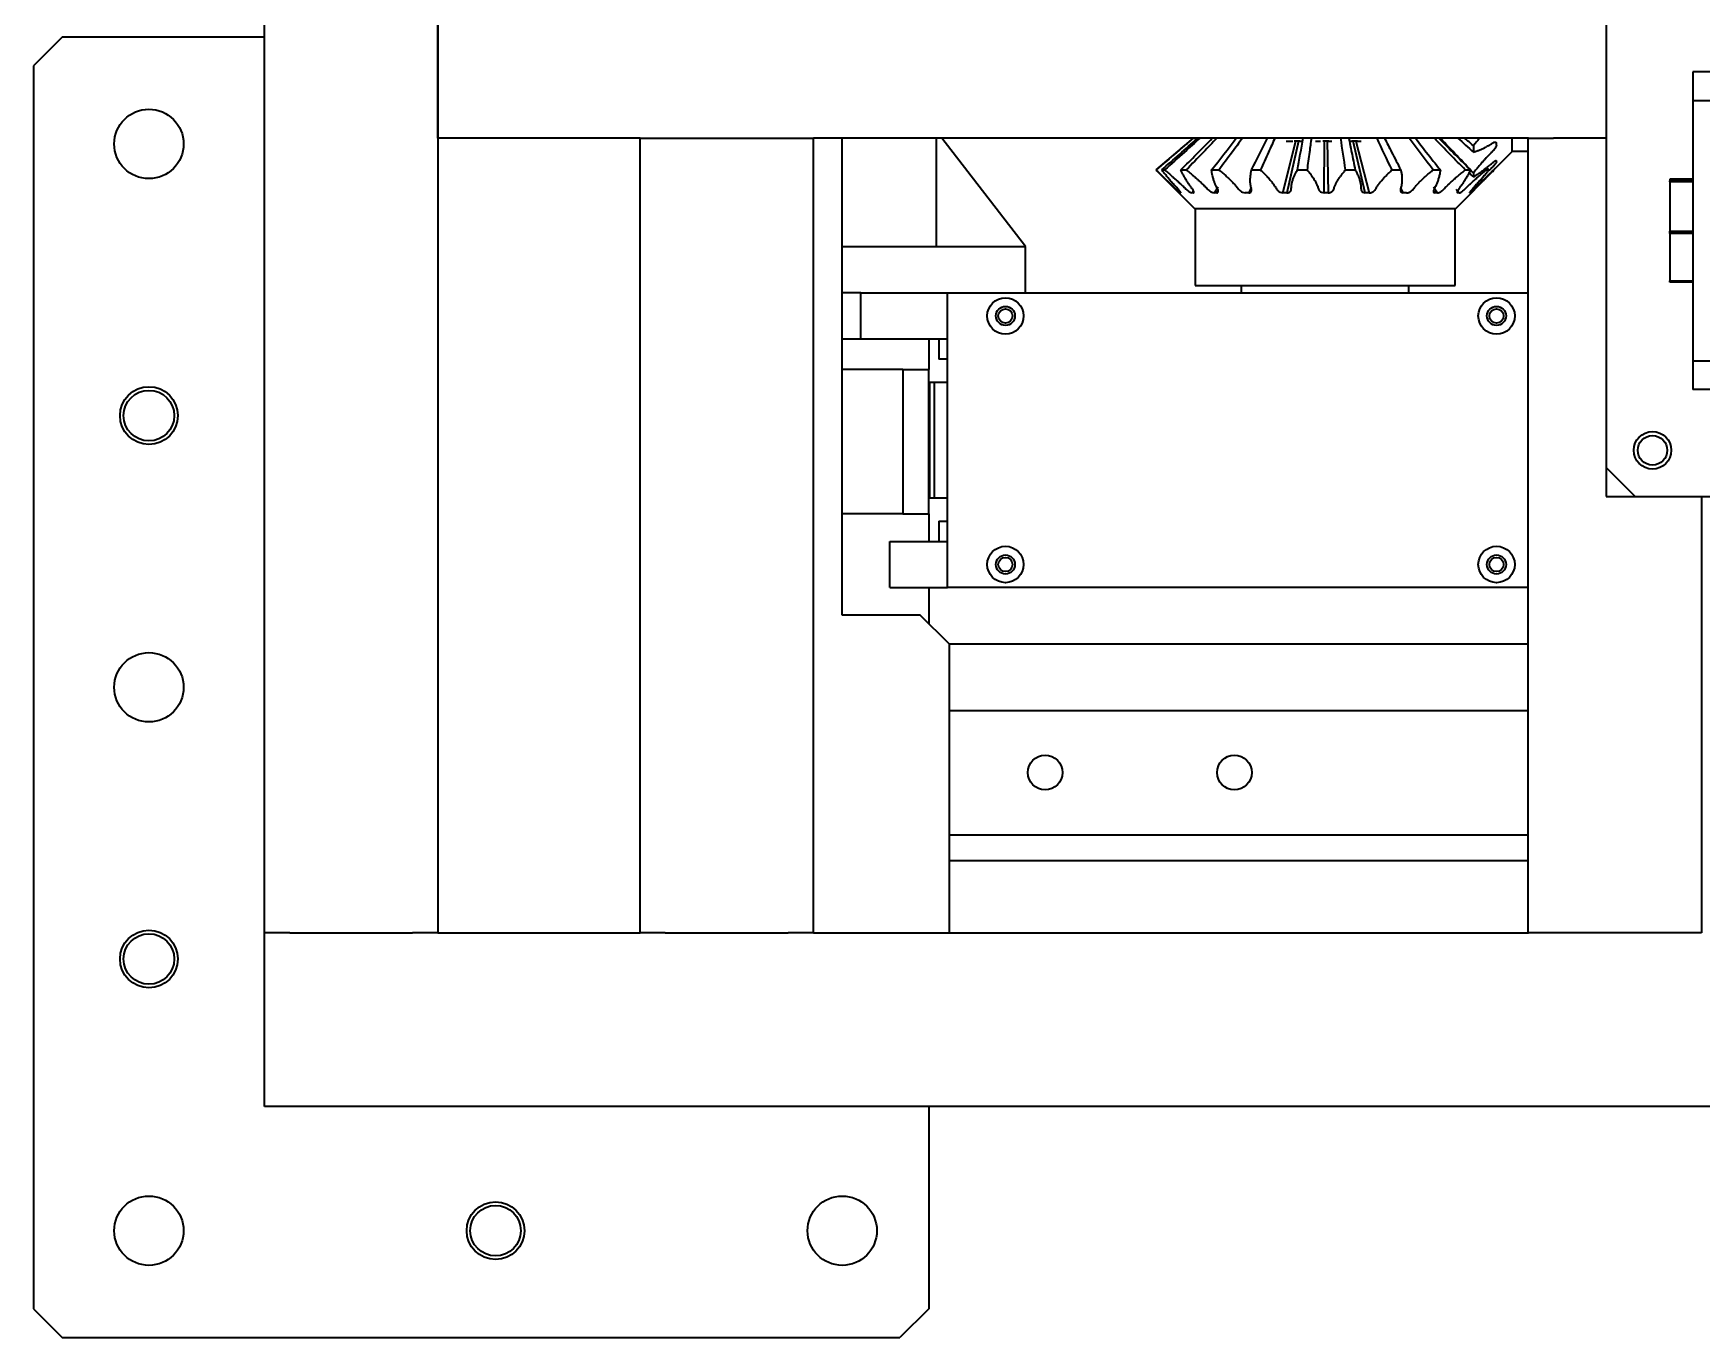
# Model space of a CAD drawing. Header units: millimetres. Extents: x 2509 to 128734, y 2492 to 91667.
# Drawn here: x 55237 to 55815, y 55144 to 55596 of the extents above; entities that cross this region are included whole.
import ezdxf

# ---------------------------------------------------------------- set-up
doc = ezdxf.new("R2010")
doc.units = ezdxf.units.MM
doc.linetypes.add('CENTER', pattern=[50.8, 31.75, -6.35, 6.35, -6.35])
doc.layers.add('7标注层', color=4, linetype='Continuous')
doc.layers.add('SSH_搬运系统', color=7, linetype='Continuous')

# ---------------------------------------------------------------- blocks, each defined once
blk = doc.blocks.new('SSH-提升机')
at = {"layer": 'SSH_搬运系统', "lineweight": 35}
for p, q in [((778258.76, 266207.22), (778258.76, 264144.22)), ((778258.76, 266207.22), (778258.76, 264144.22)), ((777900.76, 264646.72), (777900.76, 264638.72)), ((777910.76, 264638.72), (777910.76, 264646.72)), ((778000.76, 264638.72), (778000.76, 264646.72)), ((778010.76, 264646.72), (778010.76, 264638.72)), ((778047.76, 264618.72), (778047.76, 264646.72)), ((778047.77, 264641.72), (778198.76, 264641.72)), ((778198.76, 264641.72), (778198.76, 264632.97)), ((777900.76, 264638.72), (777910.76, 264638.72)), ((777910.76, 264638.72), (778000.76, 264638.72)), ((777938, 264638.72), (777938, 264630.72)), ((777938.54, 264630.72), (777938.54, 264638.72)), ((777938.92, 264638.72), (777938.92, 264630.72)), ((777955.96, 264630.72), (777955.96, 264638.72)), ((777956.69, 264638.72), (777956.69, 264630.72)), ((777973.18, 264630.72), (777973.18, 264638.72)), ((777973.53, 264638.72), (777973.53, 264630.72)), ((778000.76, 264638.72), (778010.76, 264638.72)), ((777938, 264630.72), (777938.54, 264630.72)), ((777938.92, 264630.72), (777938.54, 264630.72)), ((777938.92, 264630.72), (777955.96, 264630.72)), ((777956.69, 264630.72), (777955.96, 264630.72)), ((777956.69, 264630.72), (777973.18, 264630.72)), ((777973.53, 264630.72), (777973.18, 264630.72)), ((778198.76, 264632.97), (778198.76, 264590.47)), ((778037.76, 264608.72), (778047.76, 264618.72)), ((778047.76, 264608.72), (778047.76, 264618.72)), ((777873.76, 264608.72), (778037.76, 264608.72)), ((777923.76, 264608.72), (777923.76, 264590.47)), ((778037.76, 264608.72), (778047.76, 264608.72)), ((777923.76, 264581.72), (777923.76, 264590.47)), ((778198.76, 264590.47), (778198.76, 264581.72)), ((777923.76, 264581.73), (777923.76, 264334.23)), ((778198.76, 264581.72), (777923.76, 264581.72)), ((778198.76, 264581.72), (777923.76, 264581.72)), ((777928.39, 264576.12), (777923.76, 264576.12)), ((777928.26, 264576.12), (777928.26, 264581.72)), ((777933.82, 264570.69), (777928.39, 264576.12)), ((777977.26, 264380.72), (777977.26, 264581.72)), ((778079.26, 264581.72), (778079.26, 264380.72)), ((778098.76, 264381.22), (778098.76, 264581.74)), ((778121.76, 264381.23), (778121.76, 264581.72)), ((778164.76, 264381.23), (778164.76, 264581.72)), ((778173.76, 264581.72), (778173.76, 264381.23)), ((778198.76, 264334.24), (778198.76, 264581.73)), ((777931.62, 264570.26), (777931.97, 264570.69)), ((777933.82, 264570.69), (777933.82, 264570.69)), ((777948.17, 264556.48), (777934.76, 264569.89)), ((777934.76, 264569.89), (777934.76, 264569.88)), ((777934.76, 264567.16), (777934.76, 264568.08)), ((777926.38, 264562.71), (777928.58, 264562.71)), ((777934.76, 264559.92), (777934.76, 264561.71)), ((777935.79, 264562.71), (777937.18, 264562.71)), ((777940.94, 264562.71), (777941.42, 264562.71)), ((777942.73, 264561.54), (777942.73, 264561.35)), ((777941.38, 264556.73), (777942.73, 264557.79)), ((777942.73, 264557.79), (777942.73, 264557.21)), ((777948.17, 264556.48), (777948.17, 264473.58)), ((777974.76, 264556.36), (777948.17, 264556.36)), ((777974.76, 264466.36), (777974.76, 264556.36)), ((777934.76, 264548.75), (777934.76, 264551.27)), ((777940.65, 264548.9), (777942.73, 264550.27)), ((777942.73, 264549.35), (777942.01, 264548.89)), ((777942.73, 264550.27), (777942.73, 264549.35)), ((777934.76, 264534.54), (777934.76, 264537.58)), ((777942.73, 264538.41), (777940.93, 264537.59)), ((777942.73, 264539.6), (777942.73, 264538.41)), ((777977.26, 264540.36), (777974.76, 264540.36)), ((777924.76, 264522.02), (777942.73, 264526.64)), ((777942.73, 264525.29), (777924.76, 264521.07)), ((777942.73, 264526.64), (777942.73, 264525.29)), ((777924.76, 264522.53), (777924.76, 264523.81)), ((777924.76, 264522.59), (777924.76, 264522.02)), ((777924.76, 264522.02), (777924.76, 264521.07)), ((777924.76, 264521.07), (777924.76, 264520.65)), ((777924.76, 264520.11), (777924.76, 264520.64)), ((777934.76, 264518.46), (777934.76, 264521.78)), ((777924.76, 264512.33), (777924.76, 264513.69)), ((777924.76, 264512.63), (777924.76, 264512.12)), ((777924.76, 264512.12), (777942.73, 264512.45)), ((777924.76, 264512.12), (777924.76, 264511.13)), ((777942.73, 264511.03), (777924.76, 264511.13)), ((777924.76, 264511.13), (777924.76, 264510.61)), ((777924.76, 264508.03), (777924.76, 264509.83)), ((777942.73, 264512.45), (777942.73, 264511.03)), ((777924.76, 264502.62), (777924.76, 264503.66)), ((777924.76, 264502.58), (777924.76, 264502.15)), ((777924.76, 264502.15), (777924.76, 264501.2)), ((777924.76, 264502.15), (777942.73, 264498.16)), ((777942.73, 264496.8), (777924.76, 264501.2)), ((777924.76, 264501.2), (777924.76, 264500.64)), ((777934.76, 264501.8), (777934.76, 264505.13)), ((777924.76, 264497.88), (777924.76, 264500.16)), ((777942.73, 264498.16), (777942.73, 264496.8)), ((777934.76, 264485.92), (777934.76, 264488.98)), ((777940.86, 264485.78), (777942.73, 264484.94)), ((777942.73, 264484.94), (777942.73, 264483.75)), ((777974.76, 264482.36), (777977.26, 264482.36)), ((777934.76, 264472.1), (777934.76, 264474.65)), ((777942.73, 264472.93), (777940.61, 264474.31)), ((777941.97, 264474.35), (777942.73, 264473.87)), ((777942.73, 264473.87), (777942.73, 264472.93)), ((777948.17, 264473.58), (777948.17, 264466.23)), ((777923.76, 264465.65), (777934.76, 264452.82)), ((777934.76, 264452.82), (777948.17, 264466.23)), ((777934.76, 264461.46), (777934.76, 264463.29)), ((777942.73, 264465.23), (777941.96, 264465.83)), ((777942.73, 264465.83), (777942.73, 264465.23)), ((777942.73, 264461.48), (777942.73, 264461.27)), ((777948.17, 264466.36), (777974.76, 264466.36)), ((777934.76, 264454.86), (777934.76, 264455.83)), ((777934.76, 264452.82), (777934.76, 264452.86)), ((777961.26, 264407.72), (777923.76, 264378.66)), ((777961.26, 264344.22), (777961.26, 264407.72)), ((777977.26, 264407.72), (777961.26, 264407.72)), ((777977.26, 264360.72), (777977.26, 264380.72)), ((778079.26, 264380.72), (777977.26, 264380.72)), ((777993.26, 264380.72), (777993.26, 264360.72)), ((778000.26, 264380.72), (778000.26, 264377.72)), ((778008.26, 264380.25), (778008.26, 264376.04)), ((778008.26, 264380.25), (778008.26, 264376.04)), ((778048.26, 264380.25), (778048.26, 264376.04)), ((778048.26, 264380.25), (778048.26, 264376.04)), ((778056.26, 264377.72), (778056.26, 264380.72)), ((778063.26, 264360.72), (778063.26, 264380.72)), ((778079.26, 264360.72), (778079.26, 264380.72)), ((778098.76, 264381.22), (778088.76, 264371.22)), ((778098.76, 264381.22), (778198.76, 264381.22)), ((777923.75, 264376.72), (777961.26, 264376.72)), ((777923.75, 264376.72), (777961.26, 264376.72)), ((777993.26, 264377.72), (778000.26, 264377.72)), ((777993.27, 264374.22), (778003.76, 264374.22)), ((778003.76, 264365.22), (778003.76, 264374.22)), ((778053.76, 264374.22), (778003.76, 264374.22)), ((778008.26, 264376.04), (778008.26, 264374.57)), ((778008.26, 264376.04), (778048.26, 264376.04)), ((778008.26, 264376.04), (778008.26, 264374.57)), ((778008.26, 264376.04), (778048.26, 264376.04)), ((778048.26, 264374.57), (778008.26, 264374.57)), ((778048.26, 264374.57), (778008.26, 264374.57)), ((778048.26, 264376.04), (778048.26, 264374.57)), ((778048.26, 264376.04), (778048.26, 264374.57)), ((778053.76, 264374.22), (778063.26, 264374.22)), ((778053.76, 264365.22), (778053.76, 264374.22)), ((778056.26, 264377.72), (778063.26, 264377.72)), ((778079.27, 264374.22), (778091.77, 264374.22)), ((778258.76, 264374.22), (778328.76, 264374.22)), ((778328.76, 264374.22), (778338.76, 264364.22)), ((778088.76, 264371.22), (778088.76, 264344.22)), ((778003.76, 264365.22), (778053.76, 264365.22)), ((778003.76, 264365.22), (778003.76, 264344.22)), ((778053.76, 264365.22), (778053.76, 264344.22)), ((778338.76, 264074.22), (778338.76, 264364.22)), ((777977.26, 264350.72), (777977.26, 264360.72)), ((777993.26, 264360.72), (777993.26, 264350.72)), ((778079.26, 264360.72), (778063.26, 264360.72)), ((777977.26, 264350.72), (777977.26, 264344.22)), ((777993.26, 264350.72), (777977.26, 264350.72)), ((777993.26, 264350.72), (777993.26, 264344.22)), ((778088.76, 264344.22), (777923.76, 264344.22)), ((777923.76, 264334.22), (778198.76, 264334.22)), ((777923.76, 264334.22), (778198.76, 264334.22)), ((777923.76, 264325.47), (777923.76, 264334.22)), ((778198.76, 264334.22), (778198.76, 264325.47)), ((777923.76, 264282.97), (777923.76, 264325.47)), ((778198.76, 264282.97), (778198.76, 264325.47)), ((777923.76, 264274.22), (777923.76, 264282.97)), ((778198.76, 264282.97), (778198.76, 264274.22)), ((777923.76, 264274.23), (777923.76, 264204.22)), ((778198.76, 264274.22), (777923.76, 264274.22)), ((778198.76, 264204.24), (778198.76, 264274.22)), ((775873.76, 264204.22), (778198.76, 264204.22)), ((777915.01, 264204.22), (777872.51, 264204.22)), ((777923.76, 264204.22), (777915.01, 264204.22)), ((777923.76, 264204.22), (778198.76, 264204.22)), ((778198.76, 264204.22), (778198.76, 264195.47)), ((778198.76, 264152.97), (778198.76, 264195.47)), ((778198.76, 264152.97), (778198.76, 264144.22)), ((778198.76, 264144.22), (775873.76, 264144.22)), ((778198.76, 264144.22), (775873.76, 264144.22)), ((777888.76, 264144.22), (777888.76, 264074.22)), ((778207.51, 264144.22), (778198.76, 264144.22)), ((778250.01, 264144.22), (778207.51, 264144.22)), ((778258.76, 264144.22), (778250.01, 264144.22)), ((777888.76, 264074.22), (777898.76, 264064.22)), ((778328.76, 264064.22), (778338.76, 264074.22)), ((777898.76, 264064.22), (778328.76, 264064.22))]:
    blk.add_line(p, q, dxfattribs=at)
for centre, radius in [((778031.76, 264624.72), 6.5), ((778031.76, 264624.72), 5.1), ((777985.26, 264570.72), 6.3), ((778071.26, 264570.72), 6.3), ((777985.26, 264570.72), 3.3), ((777985.26, 264570.72), 2.46), ((778071.26, 264570.72), 3.3), ((778071.26, 264570.72), 2.46), ((778143.26, 264479.97), 6), ((778143.26, 264414.47), 6), ((777985.26, 264400.72), 6.3), ((777985.26, 264400.72), 3.3), ((777985.26, 264400.72), 2.46), ((778071.26, 264400.72), 6.3), ((778071.26, 264400.72), 3.3), ((778071.26, 264400.72), 2.46), ((778301.76, 264344.22), 12), ((778301.76, 264224.22), 10), ((778301.76, 264224.22), 8.75), ((777925.76, 264104.22), 12), ((778019.76, 264104.22), 10), ((778113.76, 264104.22), 12), ((778207.76, 264104.22), 10), ((778301.76, 264104.22), 12), ((778019.76, 264104.22), 8.75), ((778207.76, 264104.22), 8.75)]:
    blk.add_circle(centre, radius, dxfattribs=at)
for points, knots in [([(777928.58, 264562.71), (777928.49, 264563.05), (777928.38, 264563.38), (777928.14, 264564.06), (777928.02, 264564.41), (777927.85, 264564.84), (777927.81, 264564.93), (777927.74, 264565.1), (777927.63, 264565.36), (777927.51, 264565.62), (777927.27, 264566.15), (777927.1, 264566.51), (777926.87, 264566.96), (777926.82, 264567.05), (777926.72, 264567.23), (777926.67, 264567.32), (777926.52, 264567.59), (777926.42, 264567.77), (777926.21, 264568.14), (777926.09, 264568.33), (777925.95, 264568.56), (777925.92, 264568.6), (777925.86, 264568.7), (777925.83, 264568.74), (777925.74, 264568.88), (777925.68, 264568.98), (777925.56, 264569.16), (777925.5, 264569.26), (777925.39, 264569.44), (777925.33, 264569.53), (777925.27, 264569.65), (777925.26, 264569.67), (777925.24, 264569.71), (777925.21, 264569.78), (777925.18, 264569.84), (777925.14, 264569.97), (777925.12, 264570.05), (777925.1, 264570.14), (777925.1, 264570.16), (777925.1, 264570.19), (777925.09, 264570.24), (777925.1, 264570.29), (777925.11, 264570.38), (777925.13, 264570.44), (777925.19, 264570.53), (777925.22, 264570.57), (777925.31, 264570.64), (777925.36, 264570.67), (777925.41, 264570.69)], [0, 0, 0, 0, 1.114951, 1.114951, 2.229902, 2.229902, 2.508639, 2.508639, 2.787377, 3.344852, 3.344852, 4.459803, 4.459803, 4.738541, 4.738541, 5.017279, 5.017279, 5.574754, 5.574754, 6.13223, 6.13223, 6.271598, 6.271598, 6.410967, 6.410967, 6.689705, 6.689705, 6.968443, 6.968443, 7.24718, 7.24718, 7.316865, 7.316865, 7.386549, 7.525918, 7.525918, 7.804656, 7.804656, 7.87434, 7.87434, 7.944025, 8.083393, 8.083393, 8.362131, 8.362131, 8.640869, 8.640869, 8.919607, 8.919607, 8.919607, 8.919607]), ([(777926.17, 264570.69), (777926.26, 264570.67), (777926.35, 264570.64), (777926.54, 264570.57), (777926.64, 264570.53), (777926.76, 264570.47), (777926.79, 264570.46), (777926.84, 264570.44), (777926.86, 264570.42), (777926.94, 264570.38), (777926.99, 264570.36), (777927.15, 264570.27), (777927.25, 264570.2), (777927.39, 264570.11), (777927.41, 264570.09), (777927.47, 264570.05), (777927.55, 264569.99), (777927.63, 264569.93), (777927.78, 264569.81), (777927.88, 264569.72), (777928.01, 264569.61), (777928.04, 264569.59), (777928.09, 264569.54), (777928.16, 264569.47), (777928.23, 264569.41), (777928.38, 264569.27), (777928.47, 264569.17), (777928.66, 264568.99), (777928.75, 264568.89), (777928.89, 264568.75), (777928.94, 264568.71), (777929.04, 264568.61), (777929.08, 264568.57), (777929.32, 264568.34), (777929.51, 264568.15), (777929.9, 264567.78), (777930.1, 264567.6), (777930.49, 264567.24), (777930.69, 264567.06), (777930.99, 264566.79), (777931.09, 264566.7), (777931.29, 264566.52), (777931.59, 264566.25), (777931.89, 264565.98), (777932.5, 264565.45), (777932.91, 264565.1), (777933.73, 264564.41), (777934.14, 264564.07), (777934.96, 264563.38), (777935.38, 264563.05), (777935.79, 264562.71)], [0, 0, 0, 0, 0.392272, 0.392272, 0.784544, 0.784544, 0.882612, 0.882612, 0.98068, 0.98068, 1.176817, 1.176817, 1.569089, 1.569089, 1.667157, 1.667157, 1.765225, 1.961361, 1.961361, 2.353633, 2.353633, 2.451701, 2.451701, 2.549769, 2.745905, 2.745905, 3.138178, 3.138178, 3.53045, 3.53045, 3.726586, 3.726586, 3.922722, 3.922722, 4.707266, 4.707266, 5.491811, 5.491811, 6.276355, 6.276355, 6.668627, 6.668627, 7.060899, 7.845444, 7.845444, 9.414533, 9.414533, 10.983621, 10.983621, 12.55271, 12.55271, 12.55271, 12.55271]), ([(777937.18, 264562.71), (777936.98, 264563.05), (777936.76, 264563.38), (777936.31, 264564.06), (777936.08, 264564.41), (777935.78, 264564.84), (777935.72, 264564.93), (777935.59, 264565.1), (777935.41, 264565.36), (777935.22, 264565.62), (777934.83, 264566.15), (777934.56, 264566.51), (777934.21, 264566.96), (777934.14, 264567.05), (777934, 264567.23), (777933.93, 264567.32), (777933.71, 264567.59), (777933.57, 264567.77), (777933.27, 264568.14), (777933.12, 264568.33), (777932.92, 264568.56), (777932.88, 264568.6), (777932.8, 264568.7), (777932.76, 264568.74), (777932.64, 264568.88), (777932.56, 264568.98), (777932.41, 264569.16), (777932.33, 264569.26), (777932.18, 264569.44), (777932.1, 264569.53), (777932.01, 264569.65), (777932, 264569.67), (777931.96, 264569.71), (777931.91, 264569.78), (777931.87, 264569.84), (777931.78, 264569.97), (777931.73, 264570.05), (777931.68, 264570.14), (777931.67, 264570.16), (777931.65, 264570.19), (777931.62, 264570.24), (777931.6, 264570.29), (777931.56, 264570.38), (777931.55, 264570.44), (777931.53, 264570.53), (777931.53, 264570.57), (777931.54, 264570.64), (777931.55, 264570.67), (777931.57, 264570.69)], [0, 0, 0, 0, 1.230079, 1.230079, 2.460158, 2.460158, 2.767678, 2.767678, 3.075198, 3.690237, 3.690237, 4.920316, 4.920316, 5.227836, 5.227836, 5.535356, 5.535356, 6.150395, 6.150395, 6.765435, 6.765435, 6.919195, 6.919195, 7.072955, 7.072955, 7.380475, 7.380475, 7.687994, 7.687994, 7.995514, 7.995514, 8.072394, 8.072394, 8.149274, 8.303034, 8.303034, 8.610554, 8.610554, 8.687434, 8.687434, 8.764314, 8.918073, 8.918073, 9.225593, 9.225593, 9.533113, 9.533113, 9.840633, 9.840633, 9.840633, 9.840633]), ([(777931.97, 264570.69), (777932.03, 264570.67), (777932.09, 264570.64), (777932.22, 264570.57), (777932.29, 264570.53), (777932.38, 264570.47), (777932.4, 264570.46), (777932.44, 264570.44), (777932.46, 264570.42), (777932.52, 264570.38), (777932.56, 264570.36), (777932.68, 264570.27), (777932.77, 264570.2), (777932.88, 264570.11), (777932.91, 264570.09), (777932.95, 264570.05), (777933.02, 264569.99), (777933.1, 264569.93), (777933.24, 264569.81), (777933.34, 264569.72), (777933.46, 264569.61), (777933.48, 264569.59), (777933.53, 264569.54), (777933.6, 264569.47), (777933.68, 264569.41), (777933.82, 264569.27), (777933.92, 264569.17), (777934.11, 264568.99), (777934.21, 264568.89), (777934.36, 264568.75), (777934.4, 264568.71), (777934.5, 264568.61), (777934.55, 264568.57), (777934.75, 264568.37), (777934.91, 264568.23), (777935.06, 264568.08)], [0, 0, 0, 0, 0.350699, 0.350699, 0.701398, 0.701398, 0.789073, 0.789073, 0.876748, 0.876748, 1.052097, 1.052097, 1.402796, 1.402796, 1.490471, 1.490471, 1.578146, 1.753495, 1.753495, 2.104194, 2.104194, 2.191869, 2.191869, 2.279544, 2.454893, 2.454893, 2.805592, 2.805592, 3.156291, 3.156291, 3.331641, 3.331641, 3.50699, 3.50699, 4.068453, 4.068453, 4.068453, 4.068453]), ([(777941.42, 264562.71), (777941.11, 264563.05), (777940.81, 264563.38), (777940.18, 264564.06), (777939.86, 264564.41), (777939.45, 264564.84), (777939.37, 264564.93), (777939.21, 264565.1), (777938.96, 264565.36), (777938.71, 264565.62), (777938.21, 264566.15), (777937.86, 264566.51), (777937.43, 264566.96), (777937.34, 264567.05), (777937.17, 264567.23), (777937.08, 264567.32), (777936.82, 264567.59), (777936.64, 264567.77), (777936.28, 264568.14), (777936.1, 264568.33), (777935.87, 264568.56), (777935.83, 264568.6), (777935.73, 264568.7), (777935.69, 264568.74), (777935.55, 264568.88), (777935.46, 264568.98), (777935.28, 264569.16), (777935.18, 264569.26), (777935, 264569.44), (777934.91, 264569.53), (777934.8, 264569.65), (777934.78, 264569.67), (777934.74, 264569.71), (777934.68, 264569.78), (777934.61, 264569.84), (777934.49, 264569.97), (777934.42, 264570.05), (777934.33, 264570.14), (777934.31, 264570.16), (777934.28, 264570.19), (777934.23, 264570.24), (777934.18, 264570.29), (777934.1, 264570.38), (777934.05, 264570.44), (777933.96, 264570.53), (777933.93, 264570.57), (777933.86, 264570.64), (777933.84, 264570.67), (777933.82, 264570.69)], [0, 0, 0, 0, 1.377461, 1.377461, 2.754923, 2.754923, 3.099288, 3.099288, 3.443653, 4.132384, 4.132384, 5.509845, 5.509845, 5.85421, 5.85421, 6.198576, 6.198576, 6.887306, 6.887306, 7.576037, 7.576037, 7.74822, 7.74822, 7.920402, 7.920402, 8.264768, 8.264768, 8.609133, 8.609133, 8.953498, 8.953498, 9.039589, 9.039589, 9.125681, 9.297863, 9.297863, 9.642229, 9.642229, 9.72832, 9.72832, 9.814411, 9.986594, 9.986594, 10.330959, 10.330959, 10.675325, 10.675325, 11.01969, 11.01969, 11.01969, 11.01969]), ([(777923.76, 264564.89), (777923.81, 264564.84), (777923.86, 264564.8), (777924.32, 264564.41), (777924.72, 264564.07), (777925.55, 264563.38), (777925.96, 264563.05), (777926.38, 264562.71)], [0, 0, 0, 0, 0.200228, 0.200228, 1.803678, 1.803678, 3.407128, 3.407128, 3.407128, 3.407128]), ([(777942.73, 264561.54), (777942.72, 264561.57), (777942.69, 264561.62), (777942.62, 264561.71), (777942.51, 264561.86), (777942.36, 264562.04), (777942.1, 264562.33), (777941.7, 264562.76), (777941.17, 264563.3), (777940.64, 264563.84), (777940.17, 264564.32), (777939.73, 264564.77), (777939.32, 264565.2), (777938.67, 264565.86), (777937.81, 264566.75), (777936.75, 264567.85), (777935.73, 264568.89), (777935.08, 264569.55), (777934.76, 264569.88)], [0, 0, 0, 0, 0.209157, 0.449984, 0.714069, 1.170147, 1.431961, 2.088852, 2.869368, 3.511032, 4.121729, 4.700627, 5.24771, 5.762972, 7.271482, 8.737929, 10.161887, 11.542988, 11.542988, 11.542988, 11.542988]), ([(777934.76, 264568.08), (777934.94, 264567.94), (777935.3, 264567.65), (777935.86, 264567.2), (777936.44, 264566.74), (777937.03, 264566.24), (777937.63, 264565.73), (777938.26, 264565.2), (777938.84, 264564.68), (777939.4, 264564.19), (777939.93, 264563.71), (777940.5, 264563.19), (777941.07, 264562.66), (777941.61, 264562.16), (777942.1, 264561.73), (777942.53, 264561.42), (777942.66, 264561.38), (777942.73, 264561.35)], [0, 0, 0, 0, 0.706138, 1.424841, 2.156054, 2.899718, 3.655769, 4.424141, 5.204762, 5.802774, 6.438961, 7.1133, 7.825194, 8.424401, 9.014184, 9.649687, 10.452389, 10.452389, 10.452389, 10.452389]), ([(777942.73, 264557.79), (777942.72, 264557.83), (777942.69, 264557.92), (777942.62, 264558.08), (777942.51, 264558.31), (777942.36, 264558.56), (777942.1, 264558.93), (777941.7, 264559.42), (777941.17, 264559.98), (777940.64, 264560.52), (777940.17, 264561.02), (777939.73, 264561.49), (777939.32, 264561.94), (777938.67, 264562.65), (777937.81, 264563.61), (777936.75, 264564.83), (777935.73, 264566.01), (777935.08, 264566.78), (777934.76, 264567.16)], [0, 0, 0, 0, 0.223682, 0.481233, 0.763658, 1.251408, 1.531404, 2.233913, 3.068632, 3.754856, 4.407962, 5.027062, 5.612138, 6.163182, 7.776451, 9.344735, 10.86758, 12.344592, 12.344592, 12.344592, 12.344592]), ([(777937.76, 264565.58), (777938.07, 264565.3), (777938.37, 264565.03), (777939.05, 264564.41), (777939.43, 264564.07), (777940.19, 264563.38), (777940.57, 264563.05), (777940.94, 264562.71)], [0, 0, 0, 0, 1.204508, 1.204508, 2.741364, 2.741364, 4.27822, 4.27822, 4.27822, 4.27822]), ([(777923.76, 264550.73), (777925.37, 264552.34), (777926.98, 264553.95), (777930.65, 264557.61), (777932.7, 264559.66), (777934.76, 264561.71)], [0, 0, 0, 0, 6.825328, 6.825328, 15.53822, 15.53822, 15.53822, 15.53822]), ([(777934.76, 264561.71), (777934.94, 264561.63), (777935.3, 264561.45), (777935.86, 264561.17), (777936.44, 264560.86), (777937.03, 264560.53), (777937.63, 264560.18), (777938.26, 264559.8), (777938.84, 264559.42), (777939.4, 264559.05), (777939.93, 264558.68), (777940.5, 264558.27), (777941.07, 264557.83), (777941.61, 264557.42), (777942.1, 264557.13), (777942.53, 264557.02), (777942.66, 264557.14), (777942.73, 264557.21)], [0, 0, 0, 0, 0.631539, 1.274316, 1.928281, 2.593381, 3.269561, 3.956759, 4.654912, 5.189748, 5.758726, 6.361826, 6.998513, 7.534417, 8.061893, 8.63026, 9.348161, 9.348161, 9.348161, 9.348161]), ([(777942.73, 264550.27), (777942.72, 264550.33), (777942.69, 264550.46), (777942.62, 264550.67), (777942.51, 264550.95), (777942.36, 264551.26), (777942.1, 264551.69), (777941.7, 264552.19), (777941.17, 264552.72), (777940.64, 264553.22), (777940.17, 264553.69), (777939.73, 264554.14), (777939.32, 264554.58), (777938.67, 264555.28), (777937.81, 264556.24), (777936.75, 264557.48), (777935.73, 264558.7), (777935.08, 264559.52), (777934.76, 264559.92)], [0, 0, 0, 0, 0.228317, 0.491205, 0.779482, 1.27734, 1.563138, 2.280205, 3.132221, 3.832665, 4.499305, 5.131235, 5.728434, 6.290897, 7.937597, 9.538379, 11.092781, 12.6004, 12.6004, 12.6004, 12.6004]), ([(777923.76, 264542.6), (777925.37, 264543.87), (777926.98, 264545.14), (777930.65, 264548.03), (777932.7, 264549.65), (777934.76, 264551.27)], [0, 0, 0, 0, 6.148682, 6.148682, 13.99778, 13.99778, 13.99778, 13.99778]), ([(777934.76, 264551.27), (777934.94, 264551.24), (777935.3, 264551.19), (777935.86, 264551.1), (777936.44, 264550.98), (777937.03, 264550.84), (777937.63, 264550.67), (777938.26, 264550.47), (777938.84, 264550.26), (777939.4, 264550.04), (777939.93, 264549.81), (777940.5, 264549.54), (777941.07, 264549.23), (777941.61, 264548.96), (777942.1, 264548.81), (777942.53, 264548.92), (777942.66, 264549.2), (777942.73, 264549.35)], [0, 0, 0, 0, 0.584019, 1.178429, 1.783186, 2.398241, 3.023541, 3.65903, 4.30465, 4.799243, 5.325407, 5.883126, 6.471905, 6.967485, 7.455271, 7.980871, 8.644753, 8.644753, 8.644753, 8.644753]), ([(777942.73, 264539.6), (777942.72, 264539.67), (777942.69, 264539.82), (777942.62, 264540.07), (777942.51, 264540.39), (777942.36, 264540.73), (777942.1, 264541.17), (777941.7, 264541.66), (777941.17, 264542.11), (777940.64, 264542.53), (777940.17, 264542.94), (777939.73, 264543.33), (777939.32, 264543.72), (777938.67, 264544.35), (777937.81, 264545.23), (777936.75, 264546.39), (777935.73, 264547.56), (777935.08, 264548.36), (777934.76, 264548.75)], [0, 0, 0, 0, 0.222372, 0.478415, 0.759186, 1.244079, 1.522436, 2.220831, 3.050662, 3.732867, 4.382149, 4.997624, 5.579273, 6.12709, 7.730912, 9.290012, 10.803939, 12.272302, 12.272302, 12.272302, 12.272302]), ([(777923.76, 264531.94), (777925.37, 264532.77), (777926.98, 264533.59), (777930.65, 264535.47), (777932.7, 264536.53), (777934.76, 264537.58)], [0, 0, 0, 0, 5.42891, 5.42891, 12.3592, 12.3592, 12.3592, 12.3592]), ([(777934.76, 264537.58), (777934.94, 264537.63), (777935.3, 264537.71), (777935.86, 264537.81), (777936.44, 264537.89), (777937.03, 264537.94), (777937.63, 264537.98), (777938.26, 264537.98), (777938.84, 264537.96), (777939.4, 264537.91), (777939.93, 264537.83), (777940.5, 264537.73), (777941.07, 264537.57), (777941.61, 264537.44), (777942.1, 264537.47), (777942.53, 264537.77), (777942.66, 264538.19), (777942.73, 264538.41)], [0, 0, 0, 0, 0.578927, 1.168156, 1.767641, 2.377334, 2.997183, 3.627133, 4.267124, 4.757405, 5.278983, 5.83184, 6.415486, 6.906746, 7.39028, 7.911297, 8.569392, 8.569392, 8.569392, 8.569392]), ([(777942.73, 264526.64), (777942.72, 264526.72), (777942.69, 264526.88), (777942.62, 264527.14), (777942.51, 264527.48), (777942.36, 264527.81), (777942.1, 264528.24), (777941.7, 264528.66), (777941.17, 264529.01), (777940.64, 264529.31), (777940.17, 264529.62), (777939.73, 264529.93), (777939.32, 264530.24), (777938.67, 264530.75), (777937.81, 264531.48), (777936.75, 264532.47), (777935.73, 264533.49), (777935.08, 264534.19), (777934.76, 264534.54)], [0, 0, 0, 0, 0.207348, 0.446092, 0.707893, 1.160026, 1.419576, 2.070786, 2.844551, 3.480665, 4.086079, 4.659971, 5.202322, 5.713128, 7.208591, 8.662354, 10.073996, 11.443152, 11.443152, 11.443152, 11.443152]), ([(777934.76, 264521.78), (777934.94, 264521.88), (777935.3, 264522.09), (777935.86, 264522.37), (777936.44, 264522.64), (777937.03, 264522.9), (777937.63, 264523.13), (777938.26, 264523.33), (777938.84, 264523.49), (777939.4, 264523.62), (777939.93, 264523.71), (777940.5, 264523.78), (777941.07, 264523.79), (777941.61, 264523.82), (777942.1, 264524), (777942.53, 264524.49), (777942.66, 264525), (777942.73, 264525.29)], [0, 0, 0, 0, 0.620667, 1.252379, 1.895086, 2.548737, 3.213276, 3.888644, 4.574778, 5.100408, 5.65959, 6.252307, 6.878034, 7.404713, 7.923109, 8.481691, 9.187234, 9.187234, 9.187234, 9.187234]), ([(777923.76, 264519.61), (777925.37, 264519.93), (777926.98, 264520.24), (777930.65, 264520.97), (777932.7, 264521.37), (777934.76, 264521.78)], [0, 0, 0, 0, 4.922565, 4.922565, 11.20648, 11.20648, 11.20648, 11.20648]), ([(777942.73, 264512.45), (777942.72, 264512.52), (777942.69, 264512.68), (777942.62, 264512.93), (777942.51, 264513.26), (777942.36, 264513.57), (777942.1, 264513.94), (777941.7, 264514.27), (777941.17, 264514.48), (777940.64, 264514.64), (777940.17, 264514.83), (777939.73, 264515.03), (777939.32, 264515.23), (777938.67, 264515.57), (777937.81, 264516.1), (777936.75, 264516.84), (777935.73, 264517.62), (777935.08, 264518.18), (777934.76, 264518.46)], [0, 0, 0, 0, 0.187004, 0.402324, 0.638439, 1.046212, 1.280297, 1.867614, 2.565462, 3.139165, 3.68518, 4.202765, 4.691905, 5.152593, 6.501332, 7.812461, 9.085602, 10.320426, 10.320426, 10.320426, 10.320426]), ([(777934.76, 264505.13), (777934.94, 264505.28), (777935.3, 264505.6), (777935.86, 264506.05), (777936.44, 264506.49), (777937.03, 264506.91), (777937.63, 264507.32), (777938.26, 264507.71), (777938.84, 264508.05), (777939.4, 264508.34), (777939.93, 264508.58), (777940.5, 264508.82), (777941.07, 264508.99), (777941.61, 264509.18), (777942.1, 264509.52), (777942.53, 264510.14), (777942.66, 264510.71), (777942.73, 264511.03)], [0, 0, 0, 0, 0.692956, 1.398242, 2.115804, 2.845585, 3.587522, 4.34155, 5.107597, 5.694446, 6.318756, 6.980507, 7.679111, 8.267131, 8.845904, 9.469544, 10.25726, 10.25726, 10.25726, 10.25726]), ([(777923.76, 264506.61), (777925.37, 264506.39), (777926.98, 264506.18), (777930.65, 264505.68), (777932.7, 264505.41), (777934.76, 264505.13)], [0, 0, 0, 0, 4.872996, 4.872996, 11.09362, 11.09362, 11.09362, 11.09362]), ([(777942.73, 264498.16), (777942.72, 264498.23), (777942.69, 264498.38), (777942.62, 264498.6), (777942.51, 264498.89), (777942.36, 264499.15), (777942.1, 264499.43), (777941.7, 264499.64), (777941.17, 264499.69), (777940.64, 264499.7), (777940.17, 264499.75), (777939.73, 264499.82), (777939.32, 264499.91), (777938.67, 264500.06), (777937.81, 264500.33), (777936.75, 264500.76), (777935.73, 264501.25), (777935.08, 264501.62), (777934.76, 264501.8)], [0, 0, 0, 0, 0.167388, 0.36012, 0.571467, 0.936464, 1.145994, 1.671701, 2.296345, 2.809866, 3.298604, 3.761895, 4.199723, 4.612086, 5.819341, 6.992933, 8.132521, 9.237812, 9.237812, 9.237812, 9.237812]), ([(777934.76, 264488.98), (777934.94, 264489.18), (777935.3, 264489.57), (777935.86, 264490.15), (777936.44, 264490.73), (777937.03, 264491.29), (777937.63, 264491.85), (777938.26, 264492.39), (777938.84, 264492.87), (777939.4, 264493.3), (777939.93, 264493.68), (777940.5, 264494.07), (777941.07, 264494.39), (777941.61, 264494.72), (777942.1, 264495.18), (777942.53, 264495.89), (777942.66, 264496.47), (777942.73, 264496.8)], [0, 0, 0, 0, 0.769312, 1.552314, 2.348944, 3.159139, 3.98283, 4.819943, 5.670401, 6.321915, 7.015017, 7.749685, 8.525268, 9.178082, 9.82063, 10.512988, 11.387503, 11.387503, 11.387503, 11.387503]), ([(777923.76, 264494), (777925.37, 264493.26), (777926.98, 264492.53), (777930.65, 264490.86), (777932.7, 264489.92), (777934.76, 264488.98)], [0, 0, 0, 0, 5.307569, 5.307569, 12.08296, 12.08296, 12.08296, 12.08296]), ([(777942.73, 264484.94), (777942.72, 264485), (777942.69, 264485.12), (777942.62, 264485.3), (777942.51, 264485.52), (777942.36, 264485.71), (777942.1, 264485.89), (777941.7, 264485.96), (777941.17, 264485.85), (777940.64, 264485.71), (777940.17, 264485.62), (777939.73, 264485.55), (777939.32, 264485.51), (777938.67, 264485.46), (777937.81, 264485.46), (777936.75, 264485.54), (777935.73, 264485.69), (777935.08, 264485.84), (777934.76, 264485.92)], [0, 0, 0, 0, 0.155628, 0.334821, 0.53132, 0.870676, 1.065486, 1.554261, 2.135023, 2.612469, 3.066872, 3.497616, 3.904686, 4.288079, 5.410523, 6.501668, 7.561199, 8.588841, 8.588841, 8.588841, 8.588841]), ([(777934.76, 264474.65), (777934.94, 264474.87), (777935.3, 264475.31), (777935.86, 264475.97), (777936.44, 264476.64), (777937.03, 264477.3), (777937.63, 264477.95), (777938.26, 264478.6), (777938.84, 264479.19), (777939.4, 264479.73), (777939.93, 264480.22), (777940.5, 264480.72), (777941.07, 264481.16), (777941.61, 264481.61), (777942.1, 264482.15), (777942.53, 264482.9), (777942.66, 264483.44), (777942.73, 264483.75)], [0, 0, 0, 0, 0.826809, 1.668331, 2.524499, 3.395247, 4.280499, 5.180176, 6.094196, 6.794402, 7.539306, 8.328882, 9.162431, 9.864035, 10.554605, 11.298709, 12.238584, 12.238584, 12.238584, 12.238584]), ([(777923.76, 264482.79), (777925.37, 264481.6), (777926.98, 264480.41), (777930.65, 264477.69), (777932.7, 264476.17), (777934.76, 264474.65)], [0, 0, 0, 0, 6.008311, 6.008311, 13.67824, 13.67824, 13.67824, 13.67824]), ([(777923.76, 264473.89), (777925.37, 264472.34), (777926.98, 264470.79), (777930.65, 264467.26), (777932.7, 264465.27), (777934.76, 264463.29)], [0, 0, 0, 0, 6.70948, 6.70948, 15.27448, 15.27448, 15.27448, 15.27448]), ([(777942.73, 264473.87), (777942.72, 264473.91), (777942.69, 264473.99), (777942.62, 264474.11), (777942.51, 264474.25), (777942.36, 264474.35), (777942.1, 264474.41), (777941.7, 264474.34), (777941.17, 264474.08), (777940.64, 264473.79), (777940.17, 264473.57), (777939.73, 264473.38), (777939.32, 264473.21), (777938.67, 264472.96), (777937.81, 264472.68), (777936.75, 264472.41), (777935.73, 264472.21), (777935.08, 264472.14), (777934.76, 264472.1)], [0, 0, 0, 0, 0.156346, 0.336364, 0.533769, 0.874688, 1.070395, 1.561423, 2.144861, 2.624506, 3.081003, 3.513731, 3.922678, 4.307837, 5.435453, 6.531625, 7.596038, 8.628415, 8.628415, 8.628415, 8.628415]), ([(777934.76, 264463.29), (777934.94, 264463.52), (777935.3, 264463.98), (777935.86, 264464.66), (777936.44, 264465.36), (777937.03, 264466.06), (777937.63, 264466.76), (777938.26, 264467.47), (777938.84, 264468.12), (777939.4, 264468.72), (777939.93, 264469.27), (777940.5, 264469.85), (777941.07, 264470.38), (777941.61, 264470.91), (777942.1, 264471.49), (777942.53, 264472.21), (777942.66, 264472.67), (777942.73, 264472.93)], [0, 0, 0, 0, 0.850975, 1.717093, 2.598286, 3.494483, 4.405609, 5.331583, 6.272318, 6.99299, 7.759666, 8.572319, 9.430231, 10.152341, 10.863096, 11.628949, 12.596294, 12.596294, 12.596294, 12.596294]), ([(777923.76, 264468.04), (777925.37, 264466.25), (777926.98, 264464.46), (777930.65, 264460.39), (777932.7, 264458.11), (777934.76, 264455.83)], [0, 0, 0, 0, 7.217411, 7.217411, 16.4308, 16.4308, 16.4308, 16.4308]), ([(777923.76, 264465.69), (777925.37, 264463.81), (777926.98, 264461.93), (777930.65, 264457.66), (777932.7, 264455.26), (777934.76, 264452.86)], [0, 0, 0, 0, 7.421277, 7.421277, 16.89492, 16.89492, 16.89492, 16.89492]), ([(777942.73, 264465.83), (777942.72, 264465.85), (777942.69, 264465.89), (777942.62, 264465.94), (777942.51, 264465.99), (777942.36, 264465.99), (777942.1, 264465.92), (777941.7, 264465.71), (777941.17, 264465.32), (777940.64, 264464.92), (777940.17, 264464.58), (777939.73, 264464.27), (777939.32, 264463.99), (777938.67, 264463.57), (777937.81, 264463.04), (777936.75, 264462.44), (777935.73, 264461.91), (777935.08, 264461.61), (777934.76, 264461.46)], [0, 0, 0, 0, 0.168608, 0.362745, 0.575631, 0.943289, 1.154345, 1.683883, 2.31308, 2.830343, 3.322643, 3.789309, 4.230329, 4.645696, 5.861749, 7.043893, 8.191786, 9.305131, 9.305131, 9.305131, 9.305131]), ([(777934.76, 264455.83), (777934.94, 264456.04), (777935.3, 264456.48), (777935.86, 264457.13), (777936.44, 264457.81), (777937.03, 264458.49), (777937.63, 264459.19), (777938.26, 264459.89), (777938.84, 264460.55), (777939.4, 264461.16), (777939.93, 264461.73), (777940.5, 264462.34), (777941.07, 264462.92), (777941.61, 264463.48), (777942.1, 264464.06), (777942.53, 264464.69), (777942.66, 264465.04), (777942.73, 264465.23)], [0, 0, 0, 0, 0.835793, 1.686457, 2.551929, 3.432137, 4.327007, 5.23646, 6.16041, 6.868225, 7.621222, 8.419377, 9.261982, 9.971209, 10.669283, 11.421471, 12.371558, 12.371558, 12.371558, 12.371558]), ([(777942.73, 264461.48), (777942.72, 264461.48), (777942.69, 264461.47), (777942.62, 264461.45), (777942.51, 264461.4), (777942.36, 264461.31), (777942.1, 264461.12), (777941.7, 264460.79), (777941.17, 264460.3), (777940.64, 264459.81), (777940.17, 264459.38), (777939.73, 264458.99), (777939.32, 264458.62), (777938.67, 264458.05), (777937.81, 264457.31), (777936.75, 264456.43), (777935.73, 264455.61), (777935.08, 264455.11), (777934.76, 264454.86)], [0, 0, 0, 0, 0.188259, 0.405023, 0.642723, 1.053231, 1.288887, 1.880144, 2.582675, 3.160226, 3.709905, 4.230963, 4.723384, 5.187163, 6.544951, 7.864877, 9.14656, 10.389668, 10.389668, 10.389668, 10.389668]), ([(777934.76, 264452.86), (777934.94, 264453.05), (777935.3, 264453.42), (777935.86, 264454), (777936.44, 264454.59), (777937.03, 264455.21), (777937.63, 264455.84), (777938.26, 264456.48), (777938.84, 264457.09), (777939.4, 264457.67), (777939.93, 264458.22), (777940.5, 264458.81), (777941.07, 264459.38), (777941.61, 264459.94), (777942.1, 264460.46), (777942.53, 264460.95), (777942.66, 264461.15), (777942.73, 264461.27)], [0, 0, 0, 0, 0.783405, 1.58075, 2.391973, 3.21701, 4.05579, 4.908238, 5.774275, 6.437724, 7.143523, 7.891649, 8.68144, 9.346213, 10.000531, 10.705572, 11.596107, 11.596107, 11.596107, 11.596107])]:
    blk.add_open_spline(points, degree=3, knots=knots, dxfattribs=at)
for points in [[(777926.17, 264570.69), (777925.92, 264570.69), (777925.67, 264570.69), (777925.41, 264570.69)], [(777931.97, 264570.69), (777931.84, 264570.69), (777931.71, 264570.69), (777931.57, 264570.69)], [(777934, 264567.23), (777934.25, 264567.51), (777934.51, 264567.8), (777934.76, 264568.08)], [(777934.76, 264567.16), (777934.63, 264567.02), (777934.5, 264566.88), (777934.38, 264566.74)], [(777935.79, 264562.71), (777931.78, 264558.9), (777927.77, 264555.09), (777923.76, 264551.28)], [(777923.76, 264557.34), (777925.37, 264559.13), (777926.98, 264560.92), (777928.58, 264562.71)], [(777926.38, 264562.71), (777925.51, 264561.7), (777924.64, 264560.7), (777923.76, 264559.69)], [(777934.76, 264559.92), (777931.09, 264556.35), (777927.43, 264552.78), (777923.76, 264549.21)], [(777935.6, 264561.24), (777936.13, 264561.73), (777936.66, 264562.22), (777937.18, 264562.71)], [(777934.76, 264548.75), (777931.09, 264545.98), (777927.43, 264543.22), (777923.76, 264540.46)], [(777934.76, 264534.54), (777931.09, 264532.81), (777927.43, 264531.08), (777923.76, 264529.35)], [(777934.76, 264518.46), (777931.09, 264517.9), (777927.43, 264517.34), (777923.76, 264516.79)], [(777934.76, 264501.8), (777931.09, 264502.46), (777927.43, 264503.12), (777923.76, 264503.78)], [(777934.76, 264485.92), (777931.09, 264487.74), (777927.43, 264489.57), (777923.76, 264491.39)], [(777934.76, 264472.1), (777931.09, 264474.94), (777927.43, 264477.78), (777923.76, 264480.62)], [(777934.76, 264461.46), (777931.09, 264465.08), (777927.43, 264468.71), (777923.76, 264472.33)], [(777934.76, 264454.86), (777931.09, 264458.98), (777927.43, 264463.09), (777923.76, 264467.21)]]:
    blk.add_open_spline(points, degree=3, dxfattribs=at)
blk = doc.blocks.new('A$C78651db9')
at = {"layer": 'SSH_搬运系统', "color": 7, "linetype": 'ByBlock', "lineweight": -2, "rotation": 270}
blk.add_blockref('SSH-提升机', (-260687.53, 781742.84), dxfattribs=at)

msp = doc.modelspace()

# ---------------------------------------------------------------- block references
at = {"layer": '7标注层', "linetype": 'CENTER'}
msp.add_blockref('A$C78651db9', (51860.401, 51740.213), dxfattribs=at)

doc.saveas('drawing.dxf')
